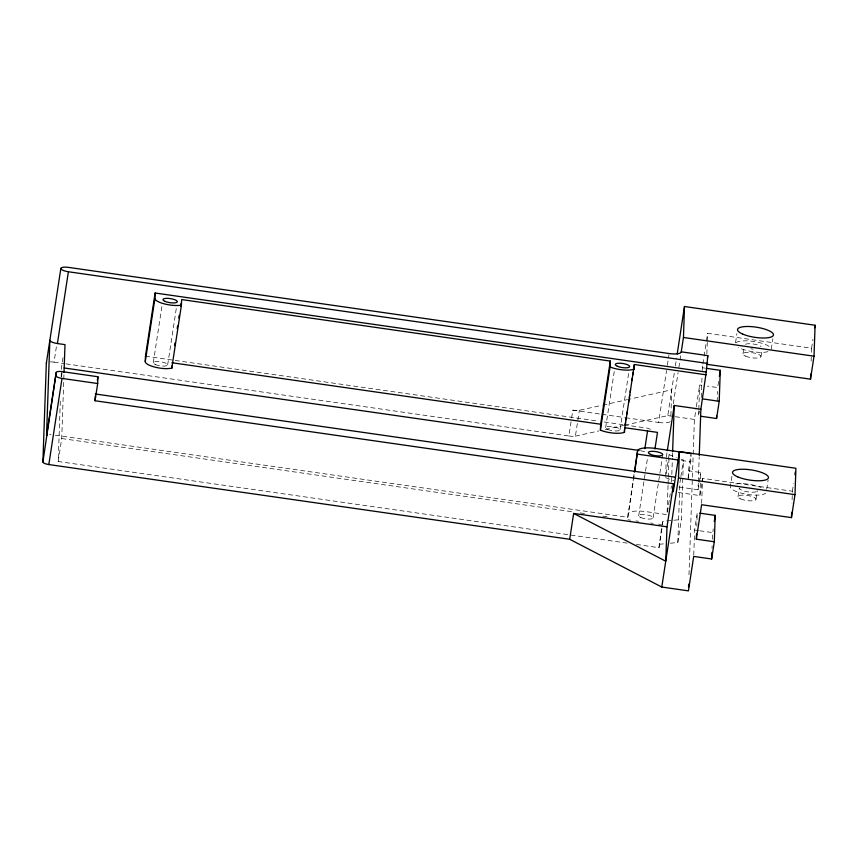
<?xml version="1.0" encoding="UTF-8"?>
<svg xmlns="http://www.w3.org/2000/svg" width="858" height="858" viewBox="0 0 858 858"><rect width="100%" height="100%" fill="white"/><g stroke="black" fill="none" stroke-linecap="round" stroke-linejoin="round"><path stroke-width="0.64" stroke-dasharray="4.29 3.22" d="M670.892 415.583L671.728 389.779L628.796 399.324M627.155 543.125L58.215 461.507L60.382 399.345M61.165 376.855L61.486 367.599L63.278 355.941M58.215 461.507L61.722 438.535L63.749 380.437M63.803 379.107L63.985 373.798M55.223 435.178L627.809 517.31L633.15 479.997M636.432 544.455L658.976 547.683L661.636 527.702M662.494 524.721L662.612 521.321L672.597 520.366M665.658 476.394L666.237 459.706M668.05 485.338L667.031 514.639L646.074 511.636A18.168 5.127 8.7 0 0 627.917 514.221M668.103 484.009L668.285 478.678M668.328 477.348L669.122 454.708L676.276 457.378M671.567 481.971L672.393 458.226M672.436 456.906L672.575 452.949M670.334 543.211L677.831 542.492L679.901 483.022L680.684 477.917M677.831 542.492L681.338 519.519L683.418 460.049L681.038 459.159M688.191 477.842L688.438 470.763L690.894 454.761M688.148 479.021L690.787 461.786L691.076 453.539M688.985 574.796L693.146 455.598M693.189 454.257L694.401 419.433L696.16 407.958M693.747 555.094L694.615 530.029L697.254 512.794L696.793 525.986M698.777 410.778L698.594 415.937L699.356 411.014M698.82 409.491L699.678 384.985L702.252 385.349M679.032 487.022L698.058 489.746L698.283 483.151M698.337 481.831L699.206 456.767M701.276 397.415L702.005 376.78M702.219 370.334L702.702 365.197M678.335 492.481L699.892 495.57L700.428 480.201M700.471 478.925L700.696 472.522L688.438 470.763M701.651 503.41L702.53 478.346L792.395 491.237L791.988 503.11M706.863 353.936L707.271 342.321M707.314 341.034L707.582 333.301L811.582 348.219L811.314 355.952M712.043 548.434L712.129 545.795M712.365 539.199L713.159 528.914M717.159 401.748L717.513 391.43M811.132 361.111L811.271 357.239M50.225 361.894A7.711 2.177 8.7 0 1 54.043 362.14L56.66 345.034M61.444 376.887L62.248 371.632M153.282 362.773L161.947 306.188M167.664 364.843L176.523 306.939M65.991 363.856L568.886 435.993L571.449 419.197M571.653 417.91L572.833 410.156A9.288 2.617 8.7 0 0 579.365 410.317L601.479 405.394M568.886 435.993A9.288 2.617 8.7 0 0 575.407 436.154L579.365 410.317M605.641 427.67L614.51 369.766M620.023 429.729L628.882 371.825M633.354 478.678L634.159 473.423M627.809 517.31L634.641 472.683M638.695 515.765L647.758 456.542M625.621 417.728L658.612 422.458L666.569 370.452M667.374 365.251L668.961 354.847M624.839 425.16L667.771 415.615L674.356 372.597M675.364 365.98L676.587 358.054M653.077 517.824L662.548 455.973M673.305 403.839L678.077 372.629M678.882 367.428L680.866 354.429M666.323 457.142L667.116 451.973M666.194 473.852L669.122 454.708M661.829 526.426L662.612 521.321M658.976 547.683L662.108 527.273M667.427 512.033L670.227 493.758M671.02 488.534L671.428 485.928M680.877 476.64L683.418 460.049M696.364 406.681L699.678 384.985M702.906 363.921L703.882 357.55M704.075 356.274L706.22 342.235M706.413 340.958L707.582 333.301M698.058 489.746L700.696 472.522M699.892 495.57L702.53 478.346M718.596 381.402L717.653 387.559L707.378 386.089M735.531 342.717L736.925 333.59M742.996 353.936L743.94 347.78M731.938 476.34L730.34 486.786A18.168 5.127 8.7 0 0 745.795 494.144A18.168 5.127 8.7 0 0 765.636 493.189M738.009 496.685L739.328 488.073A9.084 2.563 8.7 0 0 747.061 491.752A9.084 2.563 8.7 0 0 756.981 491.28M760.971 356.51L761.915 350.354M771.278 349.185L772.876 338.738M755.984 499.27L757.303 490.658M766.698 489.328L768.092 480.201M811.582 348.219L812.955 339.285M792.395 491.237L793.564 483.58M602.777 405.105L627.498 399.614M575.407 436.154L598.82 430.952M605.33 429.504L623.541 425.45M673.852 520.238L681.338 519.519M659.094 544.294L665.336 543.693M702.316 367.75L704.879 368.125M667.771 415.615L674.12 416.527M675.385 416.709L694.401 419.433M572.833 410.156L600.546 414.124M601.866 414.317L624.302 417.535M145.452 356.177L598.905 421.214M604.214 421.975L622.769 424.646M624.098 424.828L647.962 428.26L652.724 430.33M54.043 362.14L64.661 363.663M640.476 450.654L646.835 452.263M681.681 460.489L690.787 461.786M61.722 438.535L572.318 511.776M580.265 512.923L585.574 513.685M602.82 516.151L608.118 516.913M628.013 519.766L630.662 520.152M635.971 520.913L638.62 521.289M650.557 523.005L653.206 523.38M658.515 524.141L661.164 524.528M694.615 530.029L698.466 530.576M699.753 530.759L712.59 532.604M665.604 477.681L673.948 480.791M670.28 421.568A12.109 3.421 8.7 0 1 658.612 422.458M49.582 434.598A6.06 1.705 8.7 0 1 51.03 434.631M735.735 483.891A18.168 5.127 8.7 0 1 761.153 487.537M767.921 351.673A18.168 5.127 8.7 0 1 738.47 347.447M735.982 342.782A18.168 5.127 8.7 0 1 753.485 341.452A18.168 5.127 8.7 0 1 770.709 347.758M753.217 349.185A9.084 2.563 8.7 0 1 750.889 348.766M745.559 344.197A9.084 2.563 8.7 0 1 761.132 346.428M640.754 517.524A7.272 2.048 8.7 0 0 652.82 518.329A7.272 2.048 8.7 0 0 644.101 514.532A7.272 2.048 8.7 0 0 640.754 517.524M607.7 429.429A7.272 2.048 8.7 0 0 619.766 430.233A7.272 2.048 8.7 0 0 611.046 426.437A7.272 2.048 8.7 0 0 607.7 429.429M155.341 364.543A7.272 2.048 8.7 0 0 167.407 365.336A7.272 2.048 8.7 0 0 158.687 361.55A7.272 2.048 8.7 0 0 155.341 364.543M740.583 498.895A9.084 2.563 8.7 0 0 755.662 499.892A9.084 2.563 8.7 0 0 744.765 495.152A9.084 2.563 8.7 0 0 740.583 498.895M745.57 356.134A9.084 2.563 8.7 0 0 760.638 357.132A9.084 2.563 8.7 0 0 749.742 352.391A9.084 2.563 8.7 0 0 745.57 356.134"/><path stroke-width="1.29" d="M699.817 513.17L715.229 515.379L714.306 541.763L711.668 558.987L693.693 556.413L688.427 590.862L661.786 587.044L569.701 539.274L48.831 464.553A6.06 1.705 8.7 0 1 42.9 461.969L46.343 363.234L60.843 268.479A7.711 2.177 8.7 0 1 68.543 267.385L669.165 353.55A12.109 3.421 8.7 0 0 681.263 351.823L683.461 337.473L684.47 306.51L815.1 325.246L814.017 356.199L810.51 379.172L706.509 364.253M46.75 435.242A6.06 1.705 8.7 0 0 46.536 435.66L49.861 340.261A7.711 2.177 8.7 0 0 57.411 343.543L65.004 344.637L64.028 372.479M42.9 461.969L56.199 372.49A6.06 1.705 8.7 0 1 62.248 371.632L97.919 376.748L97.683 383.526L95.045 400.761L673.541 483.74L673.262 491.752L679.407 451.555L795.913 468.264L794.991 494.648L791.473 517.621L701.608 504.729L696.331 539.178L714.306 541.763M95.045 400.761L95.206 396.235M706.134 374.817L634.362 364.521L624.131 432.411A15.38 4.344 8.7 0 1 600.407 430.148L610.07 366.977L610.306 361.068L181.617 299.571L181.424 305.148L171.761 368.318L166.452 368.683A15.38 4.344 8.7 0 1 145.259 361.626L145.452 356.177L155.116 293.007L706.231 372.061L700.868 409.277L699.259 455.448M145.259 361.626L154.923 298.455L155.116 293.007M171.761 368.318L171.836 366.087M624.538 432.207L624.656 428.818M634.834 471.364L637.58 451.051A18.168 5.127 8.7 0 1 655.737 448.466L691.076 453.539M673.541 483.74L666.998 526.823L665.744 561.207L573.659 513.427L569.701 539.274M672.618 451.63L674.238 405.459L700.868 409.277M661.786 587.044L678.485 477.938L679.407 451.555M688.566 586.851L688.652 584.169M696.331 539.178L696.514 533.901M706.231 372.061L707.829 355.641L681.263 351.823M711.668 558.987L711.904 552.391M701.168 416.302L716.569 418.511L716.666 415.937M716.569 418.511L719.208 401.287L720.291 370.334L706.166 368.307M791.473 517.621L791.666 512.344M810.51 379.172L810.681 374.013M600.407 430.148L600.643 424.238L610.306 361.068M57.411 343.543L68.393 271.761A7.711 2.177 8.7 0 1 60.843 268.479M46.536 435.66L56.199 372.49M48.831 464.553L62.012 378.41A6.06 1.705 8.7 0 1 56.081 375.836M97.351 380.437L97.919 376.748M174.571 345.635L174.978 343.007M177.188 328.528L177.595 325.901M178.796 317.996L179.204 315.369M180.609 306.156L181.017 303.528M625.096 425.064L625.503 422.426M625.9 419.798L626.308 417.16M626.715 414.532L627.112 411.894M628.528 402.692L628.925 400.053M629.332 397.426L629.729 394.787M630.137 392.16L630.533 389.521M631.949 380.309L632.346 377.681M632.754 375.053L633.15 372.415M633.558 369.787L634.362 364.521M634.362 472.104L637.58 451.051M644.841 448.67L647.575 430.813M654.944 448.981L657.485 432.389L624.699 427.692M677.187 354.086L684.47 306.51M667.31 450.675L674.238 405.459M707.453 358.097L707.829 355.641M719.347 376.49L720.291 370.334M714.285 521.525L715.229 515.379M814.714 327.799L815.1 325.246M794.937 474.646L795.323 472.093M634.201 369.037L633.805 369.24A15.38 4.344 8.7 0 1 610.07 366.977M181.424 305.148L180.341 305.33A15.38 4.344 8.7 0 1 163.889 303.764A15.38 4.344 8.7 0 1 154.923 298.455M683.461 337.473L814.017 356.199M68.393 271.761L707.55 363.449M702.52 398.895L719.208 401.287M171.954 362.741L600.643 424.238M64.135 367.975L639.146 450.461M637.473 454.139L677.788 459.931M62.012 378.41L97.683 383.526M95.281 393.972L675.149 477.155M678.485 477.938L794.991 494.648M573.659 513.427L666.998 526.823M46.343 363.234A7.711 2.177 8.7 0 1 46.622 362.709M650.418 454.354A7.272 2.048 8.7 0 0 662.483 455.158A7.272 2.048 8.7 0 0 653.764 451.362A7.272 2.048 8.7 0 0 650.418 454.354M617.363 366.259A7.272 2.048 8.7 0 0 629.429 367.063A7.272 2.048 8.7 0 0 620.709 363.266A7.272 2.048 8.7 0 0 617.363 366.259M165.004 301.373A7.272 2.048 8.7 0 0 177.07 302.166A7.272 2.048 8.7 0 0 168.35 298.38A7.272 2.048 8.7 0 0 165.004 301.373M737.676 476.834A18.168 5.127 8.7 0 0 767.835 478.839A18.168 5.127 8.7 0 0 746.042 469.358A18.168 5.127 8.7 0 0 737.676 476.834M742.663 334.073A18.168 5.127 8.7 0 0 772.811 336.079A18.168 5.127 8.7 0 0 751.018 326.598A18.168 5.127 8.7 0 0 742.663 334.073"/></g></svg>
